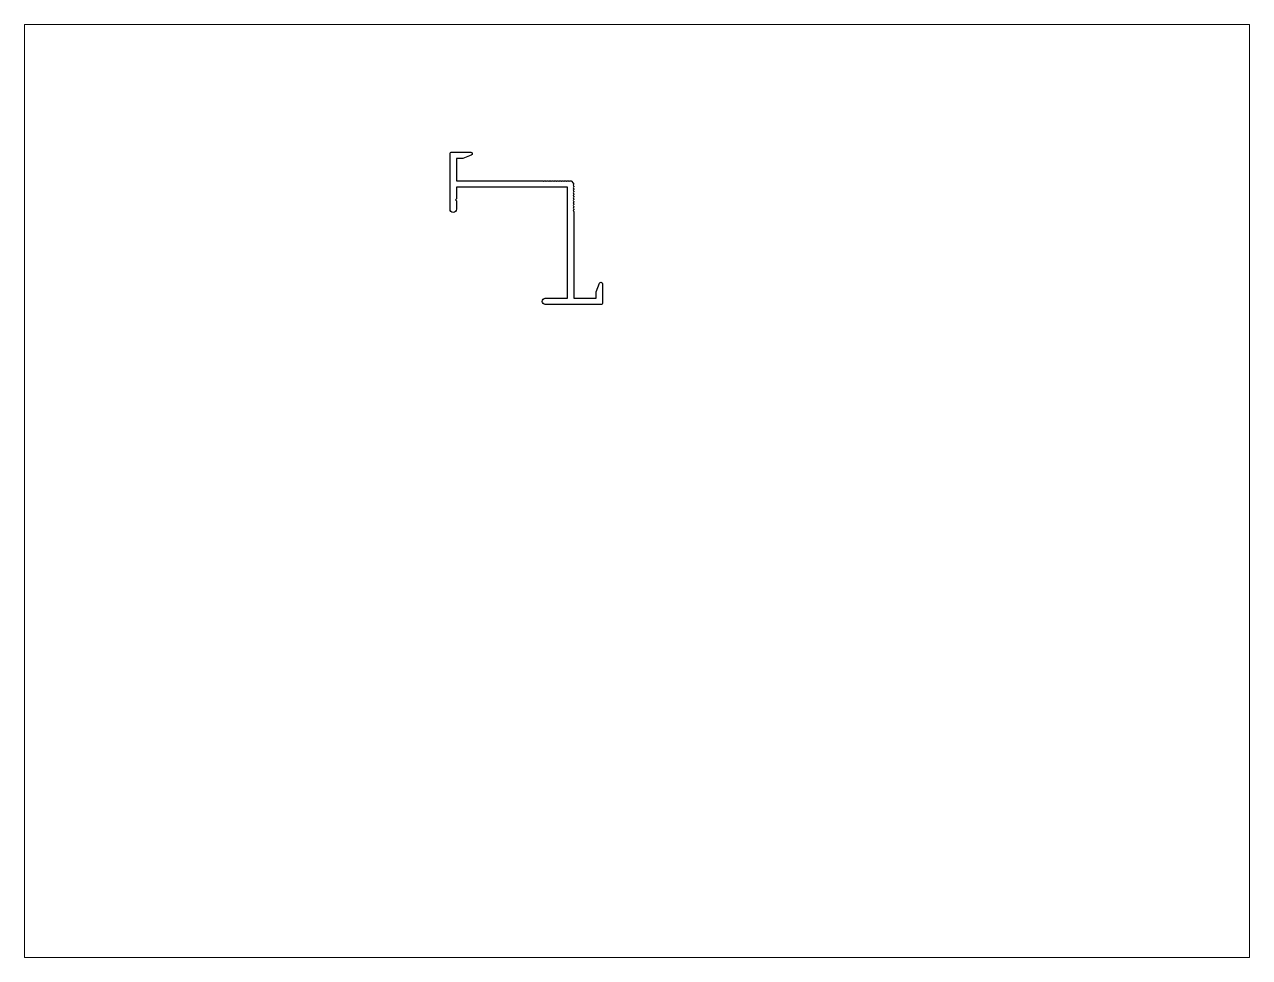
# Paper-space layout 'Layout1' of a CAD drawing. Extents: x 27 to 240, y 20 to 183.
# The model-space entities are those that its viewports show. They can reach past a viewport. Long polylines and large blocks are cut down to what shows.
import ezdxf

# ---------------------------------------------------------------- set-up
doc = ezdxf.new("R2010")
doc.units = 0
doc.header["$LTSCALE"] = 15
doc.layers.get('0').update_dxf_attribs({"linetype": 'CONTINUOUS'})

msp = doc.modelspace()

# ---------------------------------------------------------------- linework, layer by layer
at = {"color": 0, "linetype": 'CONTINUOUS', "ltscale": 0.05}
msp.add_lwpolyline([(167.52, 227.76), (167.7, 227.95, -0.414214), (168.13, 227.95), (168.32, 227.76), (168.5, 227.95, -0.414214), (168.93, 227.95), (169.12, 227.76), (169.3, 227.95, -0.414214), (169.73, 227.95), (170.5, 227.18, -0.414214), (170.5, 226.76), (170.36, 226.62), (170.55, 226.43, -0.414214), (170.55, 226.01), (170.36, 225.82), (170.55, 225.63, -0.414214), (170.55, 225.21), (170.36, 225.02), (170.55, 224.83, -0.414214), (170.55, 224.41), (170.36, 224.22), (170.55, 224.03, -0.414214), (170.55, 223.61), (170.36, 223.42), (170.55, 223.23, -0.414214), (170.55, 222.81), (170.36, 222.62), (170.55, 222.43, -0.414214), (170.55, 222.01), (170.36, 221.82), (170.55, 221.63, -0.414214), (170.55, 221.21), (170.36, 221.02), (170.55, 220.83, -0.414214), (170.55, 220.41), (170.36, 220.22), (170.55, 220.03, -0.414214), (170.55, 219.61), (170.36, 219.42), (170.55, 219.23, -0.414214), (170.55, 218.81), (170.36, 218.62), (170.55, 218.43, -0.198892), (170.63, 218.22), (170.64, 191.04), (177.64, 191.04), (177.64, 193.04), (178.67, 195.72, -0.831036), (179.64, 195.54), (179.64, 189.54, -0.414214), (179.14, 189.04), (161.64, 189.04, -1), (161.64, 191.04), (168.64, 191.04), (168.64, 226.04), (133.64, 226.04), (133.64, 222.34), (133.34, 222.04), (133.64, 221.74), (133.64, 219.04, -1), (131.64, 219.04), (131.64, 236.54, -0.414214), (132.14, 237.04), (138.14, 237.04, -0.831036), (138.32, 236.07), (135.64, 235.04), (133.64, 235.04), (133.64, 228.04), (160.72, 228.04, -0.198912), (160.93, 227.95), (161.12, 227.76), (161.3, 227.95, -0.414214), (161.73, 227.95), (161.92, 227.76), (162.1, 227.95, -0.414214), (162.53, 227.95), (162.72, 227.76), (162.9, 227.95, -0.414214), (163.33, 227.95), (163.52, 227.76), (163.7, 227.95, -0.414214), (164.13, 227.95), (164.32, 227.76), (164.5, 227.95, -0.414214), (164.93, 227.95), (165.12, 227.76), (165.3, 227.95, -0.414214), (165.73, 227.95), (165.92, 227.76), (166.1, 227.95, -0.414214), (166.53, 227.95), (166.72, 227.76), (166.9, 227.95, -0.414214), (167.33, 227.95)], format="xyb", close=True, dxfattribs=at)

psp = doc.layouts.get("Layout1")

# ---------------------------------------------------------------- viewports
at = {"layer": '0', "color": 0, "linetype": 'BYBLOCK', "ltscale": 0.05}
psp.add_viewport(center=(133.35, 101.6), size=(213.36, 162.56), view_center_point=(190.51, 130.3), view_height=293.8955, dxfattribs=at)

doc.saveas('drawing.dxf')
